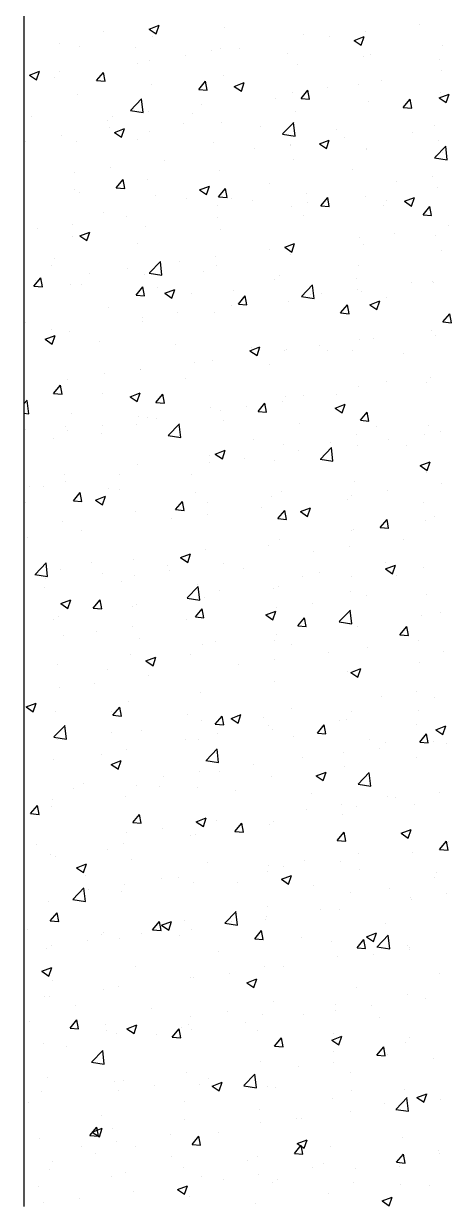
# Model space of a CAD drawing. Header units: millimetres. Extents: x 331487 to 517269, y 198509 to 399936.
# Drawn here: x 447634 to 447934, y 322329 to 323158 of the extents above; entities that cross this region are included whole.
import ezdxf

# ---------------------------------------------------------------- set-up
doc = ezdxf.new("R2010")
doc.units = ezdxf.units.MM
doc.header["$MEASUREMENT"] = 0
doc.layers.add('9th_Column', color=2, linetype='Continuous', lineweight=25)
doc.layers.add('COLUMN', color=6, linetype='Continuous')

msp = doc.modelspace()

# ---------------------------------------------------------------- linework, layer by layer
at = {"layer": '9th_Column'}
msp.add_line((447634.35, 324848.51), (447634.45, 322328.51), dxfattribs=at)
at = {"layer": 'COLUMN', "color": 2, "linetype": 'Continuous'}
for p, q in [((447722.41, 323153.99), (447729.41, 323156.68)), ((447727.38, 323150.63), (447729.41, 323156.68)), ((447911.83, 323157.12), (447911.83, 323157.12)), ((447690.43, 323152), (447690.43, 323152)), ((447722.41, 323153.99), (447727.39, 323150.63)), ((447724.99, 323148.49), (447724.99, 323148.49)), ((447775.5, 323154.9), (447775.5, 323154.9)), ((447831.02, 323150.06), (447831.02, 323150.06)), ((447848.92, 323148.84), (447848.92, 323148.84)), ((447866.12, 323145.98), (447873.13, 323148.67)), ((447871.09, 323142.62), (447873.12, 323148.67)), ((447873.95, 323152.14), (447873.95, 323152.14)), ((447659.49, 323143.55), (447659.49, 323143.55)), ((447673.64, 323141.45), (447673.64, 323141.45)), ((447712.87, 323141.3), (447712.87, 323141.3)), ((447772.71, 323140.05), (447772.71, 323140.05)), ((447785.77, 323140.53), (447785.77, 323140.53)), ((447866.12, 323145.98), (447871.1, 323142.63)), ((447928.07, 323142.55), (447928.07, 323142.55)), ((447722.86, 323132.24), (447722.86, 323132.24)), ((447747.89, 323135.54), (447747.89, 323135.54)), ((447766.26, 323139.04), (447766.26, 323139.04)), ((447819.64, 323136.79), (447819.64, 323136.79)), ((447873.02, 323134.53), (447873.02, 323134.53)), ((447877.56, 323136.15), (447877.56, 323136.15)), ((447926.4, 323132.28), (447926.4, 323132.28)), ((447638.39, 323121.74), (447645.39, 323124.42)), ((447643.36, 323118.38), (447645.39, 323124.42)), ((447659.7, 323123.93), (447659.7, 323123.93)), ((447685.49, 323117.86), (447690.31, 323123.61)), ((447691.46, 323117.33), (447690.3, 323123.6)), ((447714.39, 323130.04), (447714.39, 323130.04)), ((447826.22, 323129.1), (447826.22, 323129.1)), ((447927.53, 323125.08), (447927.53, 323125.08)), ((447638.39, 323121.74), (447643.36, 323118.38)), ((447656.07, 323120.03), (447656.07, 323120.03)), ((447685.49, 323117.86), (447691.46, 323117.34)), ((447723.77, 323115.21), (447723.77, 323115.21)), ((447757.21, 323111.59), (447762.03, 323117.33)), ((447763.19, 323111.06), (447762.03, 323117.33)), ((447774.28, 323121.61), (447774.28, 323121.61)), ((447782.1, 323113.73), (447789.1, 323116.42)), ((447787.07, 323110.37), (447789.1, 323116.41)), ((447869.22, 323115.07), (447869.22, 323115.07)), ((447885.52, 323117.68), (447885.52, 323117.68)), ((447672.43, 323108.16), (447672.43, 323108.16)), ((447757.21, 323111.59), (447763.19, 323111.07)), ((447782.1, 323113.73), (447787.08, 323110.37)), ((447822.61, 323109.4), (447822.61, 323109.4)), ((447828.94, 323105.31), (447833.76, 323111.06)), ((447834.91, 323104.78), (447833.76, 323111.05)), ((447847.65, 323112.7), (447847.65, 323112.7)), ((447925.81, 323105.72), (447932.82, 323108.41)), ((447926.86, 323109.26), (447926.86, 323109.26)), ((447930.78, 323102.36), (447932.81, 323108.41)), ((447709.3, 323096.95), (447717.09, 323105.07)), ((447718.1, 323095.47), (447717, 323104.97)), ((447759.46, 323101.09), (447759.46, 323101.09)), ((447810.9, 323105.06), (447810.9, 323105.06)), ((447828.94, 323105.31), (447834.92, 323104.79)), ((447876.35, 323102.86), (447876.35, 323102.86)), ((447900.66, 323099.04), (447905.49, 323104.78)), ((447900.67, 323099.04), (447906.64, 323098.52)), ((447906.64, 323098.51), (447905.48, 323104.78)), ((447925.81, 323105.72), (447930.79, 323102.36)), ((447640.02, 323092.45), (447640.02, 323092.45)), ((447693.4, 323090.2), (447693.4, 323090.2)), ((447696.55, 323092.8), (447696.55, 323092.8)), ((447709.21, 323096.85), (447718.11, 323095.47)), ((447721.59, 323096.1), (447721.59, 323096.1)), ((447752.58, 323095.04), (447752.58, 323095.04)), ((447825, 323095.82), (447825, 323095.82)), ((447694.26, 323085.03), (447694.26, 323085.03)), ((447698.08, 323081.47), (447705.08, 323084.16)), ((447703.05, 323078.12), (447705.08, 323084.16)), ((447722.56, 323081.92), (447722.56, 323081.92)), ((447746.78, 323087.94), (447746.78, 323087.94)), ((447773.07, 323088.32), (447773.07, 323088.32)), ((447800.16, 323085.69), (447800.16, 323085.69)), ((447816.03, 323080.4), (447823.82, 323088.51)), ((447824.83, 323078.92), (447823.72, 323088.42)), ((447853.55, 323083.43), (447853.55, 323083.43)), ((447922.37, 323086.56), (447922.37, 323086.56)), ((447635.94, 323075.02), (447635.94, 323075.02)), ((447661.1, 323079.02), (447661.1, 323079.02)), ((447671.21, 323074.87), (447671.21, 323074.87)), ((447698.08, 323081.47), (447703.05, 323078.12)), ((447714.49, 323076.77), (447714.49, 323076.77)), ((447767.87, 323074.51), (447767.87, 323074.51)), ((447815.94, 323080.3), (447824.83, 323078.92)), ((447821.34, 323073.25), (447821.34, 323073.25)), ((447841.79, 323073.47), (447848.79, 323076.15)), ((447841.79, 323073.47), (447846.77, 323070.11)), ((447846.76, 323070.11), (447848.79, 323076.15)), ((447859.21, 323078.24), (447859.21, 323078.24)), ((447906.93, 323081.18), (447906.93, 323081.18)), ((447925.64, 323075.97), (447925.64, 323075.97)), ((447796.31, 323069.96), (447796.31, 323069.96)), ((447821.25, 323072.25), (447821.25, 323072.25)), ((447874.63, 323070), (447874.63, 323070)), ((447875.13, 323069.57), (447875.13, 323069.57)), ((447922.75, 323063.84), (447930.54, 323071.96)), ((447923.41, 323065.41), (447923.41, 323065.41)), ((447928.01, 323067.74), (447928.01, 323067.74)), ((447931.55, 323062.37), (447930.45, 323071.87)), ((447695.28, 323056.66), (447695.28, 323056.66)), ((447733.15, 323061.64), (447733.15, 323061.64)), ((447823.79, 323062.53), (447823.79, 323062.53)), ((447922.66, 323063.75), (447931.55, 323062.37)), ((447670.24, 323053.36), (447670.24, 323053.36)), ((447699.36, 323042.65), (447704.18, 323048.39)), ((447705.34, 323042.12), (447704.18, 323048.38)), ((447721.34, 323048.63), (447721.34, 323048.63)), ((447771.85, 323055.03), (447771.85, 323055.03)), ((447865.09, 323055.4), (447865.09, 323055.4)), ((447921.1, 323050.41), (447921.1, 323050.41)), ((447670, 323041.59), (447670, 323041.59)), ((447699.36, 323042.65), (447705.34, 323042.12)), ((447757.77, 323041.21), (447764.77, 323043.9)), ((447757.77, 323041.21), (447762.74, 323037.86)), ((447762.74, 323037.86), (447764.77, 323043.9)), ((447771.09, 323036.37), (447775.91, 323042.12)), ((447777.06, 323035.84), (447775.91, 323042.11)), ((447806.77, 323045.39), (447806.77, 323045.39)), ((447896.06, 323047.11), (447896.06, 323047.11)), ((447924.43, 323042.68), (447924.43, 323042.68)), ((447673.51, 323039.37), (447673.51, 323039.37)), ((447726.89, 323037.11), (447726.89, 323037.11)), ((447748.45, 323035.38), (447748.45, 323035.38)), ((447771.09, 323036.37), (447777.07, 323035.85)), ((447780.27, 323034.86), (447780.27, 323034.86)), ((447795.03, 323033.81), (447795.03, 323033.81)), ((447832.91, 323038.8), (447832.91, 323038.8)), ((447833.65, 323032.6), (447833.65, 323032.6)), ((447842.81, 323030.1), (447847.64, 323035.84)), ((447848.79, 323029.56), (447847.63, 323035.83)), ((447873.92, 323036.28), (447873.92, 323036.28)), ((447889.05, 323033.44), (447889.05, 323033.44)), ((447901.48, 323033.2), (447908.48, 323035.89)), ((447901.48, 323033.2), (447906.46, 323029.85)), ((447906.45, 323029.85), (447908.48, 323035.89)), ((447690.13, 323025.37), (447690.13, 323025.37)), ((447770, 323030.52), (447770, 323030.52)), ((447822.57, 323029.24), (447822.57, 323029.24)), ((447842.81, 323030.1), (447848.79, 323029.57)), ((447887.03, 323030.35), (447887.03, 323030.35)), ((447914.54, 323023.82), (447919.36, 323029.57)), ((447914.54, 323023.82), (447920.52, 323023.3)), ((447920.51, 323023.29), (447919.36, 323029.56)), ((447668.97, 323017.22), (447668.97, 323017.22)), ((447706.84, 323022.2), (447706.84, 323022.2)), ((447720.12, 323015.34), (447720.12, 323015.34)), ((447770.63, 323021.74), (447770.63, 323021.74)), ((447830.73, 323023.43), (447830.73, 323023.43)), ((447932.66, 323015.95), (447932.66, 323015.95)), ((447643.94, 323013.92), (447643.94, 323013.92)), ((447668.78, 323008.3), (447668.78, 323008.3)), ((447673.75, 323008.96), (447680.75, 323011.65)), ((447673.75, 323008.96), (447678.72, 323005.6)), ((447678.72, 323005.6), (447680.74, 323011.65)), ((447772.41, 323013.42), (447772.41, 323013.42)), ((447869.76, 323007.67), (447869.76, 323007.67)), ((447894.79, 323010.97), (447894.79, 323010.97)), ((447923.21, 323009.39), (447923.21, 323009.39)), ((447714.09, 323003.41), (447714.09, 323003.41)), ((447806.6, 322999.36), (447806.6, 322999.36)), ((447817.46, 323000.95), (447824.46, 323003.64)), ((447817.46, 323000.95), (447822.44, 322997.6)), ((447822.43, 322997.59), (447824.46, 323003.64)), ((447872.7, 323002.99), (447872.7, 323002.99)), ((447655.77, 322993.4), (447655.77, 322993.4)), ((447722.56, 322982.98), (447730.35, 322991.1)), ((447731.36, 322981.51), (447730.26, 322991.01)), ((447743.69, 322991.08), (447743.69, 322991.08)), ((447768.73, 322994.37), (447768.73, 322994.37)), ((447821.36, 322995.95), (447821.36, 322995.95)), ((447927.24, 322998.45), (447927.24, 322998.45)), ((447654.03, 322988.27), (447654.03, 322988.27)), ((447680.54, 322982.76), (447680.54, 322982.76)), ((447707.41, 322986.01), (447707.41, 322986.01)), ((447718.91, 322982.05), (447718.91, 322982.05)), ((447722.47, 322982.89), (447731.36, 322981.51)), ((447760.8, 322983.76), (447760.8, 322983.76)), ((447769.42, 322988.45), (447769.42, 322988.45)), ((447868.92, 322988.44), (447868.92, 322988.44)), ((447641.51, 322973.7), (447646.33, 322979.45)), ((447642.66, 322977.78), (447642.66, 322977.78)), ((447647.48, 322973.17), (447646.33, 322979.44)), ((447667.56, 322975.01), (447667.56, 322975.01)), ((447675.12, 322974.84), (447675.12, 322974.84)), ((447810.6, 322978.43), (447810.6, 322978.43)), ((447814.18, 322981.5), (447814.18, 322981.5)), ((447829.29, 322966.43), (447837.07, 322974.55)), ((447838.09, 322964.96), (447836.98, 322974.46)), ((447867.56, 322979.25), (447867.56, 322979.25)), ((447906.36, 322976.51), (447906.36, 322976.51)), ((447920.94, 322976.99), (447920.94, 322976.99)), ((447921.99, 322976.1), (447921.99, 322976.1)), ((447641.51, 322973.7), (447647.49, 322973.18)), ((447713.24, 322967.43), (447718.06, 322973.17)), ((447713.24, 322967.43), (447719.21, 322966.9)), ((447719.21, 322966.9), (447718.05, 322973.16)), ((447728.5, 322972.58), (447728.5, 322972.58)), ((447733.44, 322968.7), (447740.44, 322971.39)), ((447733.44, 322968.7), (447738.41, 322965.34)), ((447738.41, 322965.34), (447740.44, 322971.38)), ((447752.28, 322968.42), (447752.28, 322968.42)), ((447781.88, 322970.32), (447781.88, 322970.32)), ((447784.96, 322961.15), (447789.78, 322966.9)), ((447790.94, 322960.62), (447789.78, 322966.89)), ((447829.19, 322966.34), (447838.09, 322964.96)), ((447835.26, 322968.07), (447835.26, 322968.07)), ((447843.45, 322968.23), (447843.45, 322968.23)), ((447868.48, 322971.53), (447868.48, 322971.53)), ((447871.48, 322969.7), (447871.48, 322969.7)), ((447888.65, 322965.81), (447888.65, 322965.81)), ((447693.96, 322958.41), (447693.96, 322958.41)), ((447780.29, 322959.92), (447780.29, 322959.92)), ((447784.96, 322961.15), (447790.94, 322960.63)), ((447820.14, 322962.66), (447820.14, 322962.66)), ((447856.69, 322954.88), (447861.51, 322960.62)), ((447862.66, 322954.35), (447861.51, 322960.61)), ((447877.15, 322960.69), (447884.15, 322963.38)), ((447877.15, 322960.69), (447882.13, 322957.33)), ((447882.12, 322957.33), (447884.15, 322963.38)), ((447717.39, 322951.64), (447717.39, 322951.64)), ((447742.42, 322954.93), (447742.42, 322954.93)), ((447768.2, 322955.16), (447768.2, 322955.16)), ((447856.69, 322954.88), (447862.67, 322954.35)), ((447928.42, 322948.6), (447933.24, 322954.35)), ((447934.39, 322948.07), (447933.23, 322954.34)), ((447635.65, 322948.39), (447635.65, 322948.39)), ((447654.23, 322943.32), (447654.23, 322943.32)), ((447666.35, 322941.72), (447666.35, 322941.72)), ((447717.69, 322948.76), (447717.69, 322948.76)), ((447920.78, 322942.81), (447920.78, 322942.81)), ((447928.42, 322948.6), (447934.39, 322948.08)), ((447649.42, 322936.44), (447656.42, 322939.13)), ((447649.42, 322936.44), (447654.39, 322933.09)), ((447654.39, 322933.09), (447656.41, 322939.13)), ((447687.52, 322935.18), (447687.52, 322935.18)), ((447740.9, 322932.93), (447740.9, 322932.93)), ((447870.27, 322936.41), (447870.27, 322936.41)), ((447880.05, 322937.07), (447880.05, 322937.07)), ((447923.11, 322938.78), (447923.11, 322938.78)), ((447793.13, 322928.44), (447800.13, 322931.12)), ((447793.13, 322928.44), (447798.1, 322925.08)), ((447794.28, 322930.67), (447794.28, 322930.67)), ((447798.1, 322925.08), (447800.13, 322931.12)), ((447817.14, 322928.79), (447817.14, 322928.79)), ((447818.92, 322929.37), (447818.92, 322929.37)), ((447842.18, 322932.09), (447842.18, 322932.09)), ((447847.67, 322928.42), (447847.67, 322928.42)), ((447864.79, 322928.77), (447864.79, 322928.77)), ((447901.05, 322926.16), (447901.05, 322926.16)), ((447753.99, 322920.48), (447753.99, 322920.48)), ((447766.99, 322921.87), (447766.99, 322921.87)), ((447806.47, 322918.76), (447806.47, 322918.76)), ((447665.13, 322908.43), (447665.13, 322908.43)), ((447691.08, 322912.19), (447691.08, 322912.19)), ((447716.11, 322915.49), (447716.11, 322915.49)), ((447716.48, 322915.47), (447716.48, 322915.47)), ((447748.15, 322908.75), (447748.15, 322908.75)), ((447919.56, 322909.52), (447919.56, 322909.52)), ((447655.39, 322898.48), (447660.21, 322904.23)), ((447661.36, 322897.95), (447660.2, 322904.22)), ((447869.05, 322903.12), (447869.05, 322903.12)), ((447888.75, 322906.81), (447888.75, 322906.81)), ((447916.9, 322905.95), (447916.9, 322905.95)), ((447634.43, 322891.13), (447636.88, 322893.69)), ((447637.9, 322884.1), (447636.79, 322893.6)), ((447655.39, 322898.48), (447661.36, 322897.96)), ((447689.84, 322898.74), (447689.84, 322898.74)), ((447709.11, 322896.18), (447716.11, 322898.87)), ((447709.11, 322896.18), (447714.08, 322892.83)), ((447714.08, 322892.83), (447716.1, 322898.87)), ((447727.11, 322892.21), (447731.93, 322897.95)), ((447727.11, 322892.21), (447733.09, 322891.68)), ((447733.09, 322891.68), (447731.93, 322897.94)), ((447798.84, 322885.93), (447803.66, 322891.68)), ((447804.81, 322885.4), (447803.66, 322891.67)), ((447815.87, 322892.65), (447815.87, 322892.65)), ((447817.71, 322896.08), (447817.71, 322896.08)), ((447830.43, 322896.8), (447830.43, 322896.8)), ((447852.82, 322888.17), (447859.82, 322890.86)), ((447853.74, 322897.63), (447853.74, 322897.63)), ((447857.79, 322884.82), (447859.82, 322890.86)), ((447634.43, 322884.64), (447637.9, 322884.1)), ((447668.05, 322884.08), (447668.05, 322884.08)), ((447765.77, 322888.58), (447765.77, 322888.58)), ((447772.12, 322886.79), (447772.12, 322886.79)), ((447790.83, 322889.35), (447790.83, 322889.35)), ((447798.84, 322885.93), (447804.82, 322885.41)), ((447852.82, 322888.17), (447857.79, 322884.82)), ((447870.56, 322879.66), (447875.39, 322885.4)), ((447876.54, 322879.13), (447875.38, 322885.39)), ((447663.92, 322875.14), (447663.92, 322875.14)), ((447689.81, 322876.05), (447689.81, 322876.05)), ((447713.8, 322876.78), (447713.8, 322876.78)), ((447715.26, 322882.18), (447715.26, 322882.18)), ((447721.43, 322881.83), (447721.43, 322881.83)), ((447727.68, 322881.03), (447727.68, 322881.03)), ((447735.82, 322869.02), (447743.61, 322877.14)), ((447744.62, 322867.55), (447743.52, 322877.04)), ((447774.81, 322879.57), (447774.81, 322879.57)), ((447828.19, 322877.32), (447828.19, 322877.32)), ((447870.56, 322879.66), (447876.54, 322879.13)), ((447881.57, 322875.06), (447881.57, 322875.06)), ((447918.35, 322876.23), (447918.35, 322876.23)), ((447635.75, 322872.91), (447635.75, 322872.91)), ((447655.48, 322866.77), (447655.48, 322866.77)), ((447664.77, 322872.75), (447664.77, 322872.75)), ((447689.13, 322870.65), (447689.13, 322870.65)), ((447735.73, 322868.92), (447744.62, 322867.54)), ((447742.51, 322868.39), (447742.51, 322868.39)), ((447795.89, 322866.14), (447795.89, 322866.14)), ((447867.84, 322869.83), (447867.84, 322869.83)), ((447890.59, 322866.5), (447890.59, 322866.5)), ((447915.62, 322869.8), (447915.62, 322869.8)), ((447926.94, 322871.82), (447926.94, 322871.82)), ((447768.8, 322855.92), (447775.8, 322858.61)), ((447773.77, 322852.56), (447775.79, 322858.61)), ((447816.49, 322862.79), (447816.49, 322862.79)), ((447827.43, 322858.19), (447827.43, 322858.19)), ((447842.54, 322852.47), (447850.33, 322860.59)), ((447849.28, 322863.88), (447849.28, 322863.88)), ((447851.34, 322850.99), (447850.24, 322860.49)), ((447868.63, 322861.81), (447868.63, 322861.81)), ((447902.66, 322861.63), (447902.66, 322861.63)), ((447764.53, 322849.91), (447764.53, 322849.91)), ((447764.55, 322855.29), (447764.55, 322855.29)), ((447768.8, 322855.92), (447773.77, 322852.57)), ((447789.56, 322853.2), (447789.56, 322853.2)), ((447810.31, 322851.8), (447810.31, 322851.8)), ((447842.45, 322852.37), (447851.35, 322850.99)), ((447912.51, 322847.91), (447919.51, 322850.6)), ((447917.48, 322844.56), (447919.51, 322850.6)), ((447662.7, 322841.85), (447662.7, 322841.85)), ((447701.37, 322841.59), (447701.37, 322841.59)), ((447714.04, 322848.89), (447714.04, 322848.89)), ((447751.99, 322841.79), (447751.99, 322841.79)), ((447912.51, 322847.91), (447917.48, 322844.56)), ((447917.13, 322842.94), (447917.13, 322842.94)), ((447638.47, 322833.31), (447638.47, 322833.31)), ((447648.15, 322833.25), (447648.15, 322833.25)), ((447663.5, 322836.61), (447663.5, 322836.61)), ((447866.62, 322836.54), (447866.62, 322836.54)), ((447927.19, 322835.35), (447927.19, 322835.35)), ((447669.26, 322823.26), (447674.08, 322829.01)), ((447675.24, 322822.73), (447674.08, 322829)), ((447684.78, 322823.67), (447691.78, 322826.36)), ((447689.74, 322820.31), (447691.77, 322826.35)), ((447693.67, 322831.78), (447693.67, 322831.78)), ((447701.53, 322831), (447701.53, 322831)), ((447754.91, 322828.74), (447754.91, 322828.74)), ((447808.3, 322826.48), (447808.3, 322826.48)), ((447815.28, 322829.5), (447815.28, 322829.5)), ((447864.28, 322827.06), (447864.28, 322827.06)), ((447889.32, 322830.36), (447889.32, 322830.36)), ((447635.35, 322821.77), (447635.35, 322821.77)), ((447669.26, 322823.26), (447675.24, 322822.74)), ((447684.78, 322823.67), (447689.75, 322820.31)), ((447740.99, 322816.99), (447745.81, 322822.73)), ((447740.99, 322816.99), (447746.96, 322816.47)), ((447746.96, 322816.46), (447745.8, 322822.73)), ((447763.34, 322822), (447763.34, 322822)), ((447801.13, 322818.75), (447801.13, 322818.75)), ((447812.71, 322810.71), (447817.53, 322816.46)), ((447818.69, 322810.18), (447817.53, 322816.45)), ((447828.49, 322815.66), (447835.49, 322818.35)), ((447833.46, 322812.3), (447835.49, 322818.35)), ((447861.68, 322824.23), (447861.68, 322824.23)), ((447915.06, 322821.97), (447915.06, 322821.97)), ((447661.48, 322808.56), (447661.48, 322808.56)), ((447712.83, 322815.6), (447712.83, 322815.6)), ((447738.22, 322810.47), (447738.22, 322810.47)), ((447763.25, 322813.76), (447763.25, 322813.76)), ((447812.71, 322810.71), (447818.69, 322810.19)), ((447828.49, 322815.66), (447833.46, 322812.3)), ((447884.44, 322804.44), (447889.26, 322810.18)), ((447890.41, 322803.91), (447889.26, 322810.18)), ((447915.91, 322809.65), (447915.91, 322809.65)), ((447922.82, 322812.15), (447922.82, 322812.15)), ((447675.07, 322802.15), (447675.07, 322802.15)), ((447864.5, 322802.14), (447864.5, 322802.14)), ((447865.4, 322803.25), (447865.4, 322803.25)), ((447884.44, 322804.44), (447890.42, 322803.91)), ((447637.19, 322797.17), (447637.19, 322797.17)), ((447806.18, 322792.13), (447806.18, 322792.13)), ((447814.06, 322796.21), (447814.06, 322796.21)), ((447900.88, 322795.9), (447900.88, 322795.9)), ((447744.47, 322783.41), (447751.47, 322786.09)), ((447744.47, 322783.41), (447749.44, 322780.05)), ((447749.44, 322780.05), (447751.46, 322786.09)), ((447762.12, 322788.71), (447762.12, 322788.71)), ((447837.98, 322787.62), (447837.98, 322787.62)), ((447863.01, 322790.92), (447863.01, 322790.92)), ((447642.35, 322771.61), (447650.14, 322779.73)), ((447651.15, 322770.14), (447650.05, 322779.63)), ((447660.27, 322775.27), (447660.27, 322775.27)), ((447682.06, 322779.9), (447682.06, 322779.9)), ((447711.61, 322782.31), (447711.61, 322782.31)), ((447735.44, 322777.64), (447735.44, 322777.64)), ((447747.86, 322782.12), (447747.86, 322782.12)), ((447774.82, 322779.31), (447774.82, 322779.31)), ((447788.82, 322775.39), (447788.82, 322775.39)), ((447888.18, 322775.4), (447895.18, 322778.08)), ((447888.18, 322775.4), (447893.15, 322772.04)), ((447888.46, 322780.18), (447888.46, 322780.18)), ((447893.15, 322772.04), (447895.18, 322778.08)), ((447914.7, 322776.36), (447914.7, 322776.36)), ((447642.26, 322771.51), (447651.16, 322770.13)), ((447649.76, 322768.72), (447649.76, 322768.72)), ((447689.54, 322772.11), (447689.54, 322772.11)), ((447703.14, 322766.46), (447703.14, 322766.46)), ((447711.91, 322771.03), (447711.91, 322771.03)), ((447736.95, 322774.32), (447736.95, 322774.32)), ((447830.14, 322770.17), (447830.14, 322770.17)), ((447842.21, 322773.13), (447842.21, 322773.13)), ((447864.19, 322769.96), (447864.19, 322769.96)), ((447895.59, 322770.87), (447895.59, 322770.87)), ((447648.76, 322762.71), (447648.76, 322762.71)), ((447749.08, 322755.06), (447756.87, 322763.17)), ((447756.53, 322764.21), (447756.53, 322764.21)), ((447757.88, 322753.58), (447756.77, 322763.08)), ((447771.82, 322760.16), (447771.82, 322760.16)), ((447809.91, 322761.95), (447809.91, 322761.95)), ((447812.84, 322762.92), (447812.84, 322762.92)), ((447863.29, 322759.7), (447863.29, 322759.7)), ((447660.44, 322751.15), (447667.45, 322753.84)), ((447660.44, 322751.15), (447665.42, 322747.8)), ((447665.41, 322747.8), (447667.44, 322753.84)), ((447683.14, 322748.04), (447687.96, 322753.79)), ((447689.11, 322747.51), (447687.95, 322753.78)), ((447713.5, 322750.15), (447713.5, 322750.15)), ((447748.99, 322754.96), (447757.88, 322753.58)), ((447760.91, 322755.42), (447760.91, 322755.42)), ((447836.7, 322751.48), (447836.7, 322751.48)), ((447874.58, 322756.46), (447874.58, 322756.46)), ((447916.67, 322757.44), (447916.67, 322757.44)), ((447659.05, 322741.98), (447659.05, 322741.98)), ((447683.14, 322748.04), (447689.11, 322747.52)), ((447710.4, 322749.02), (447710.4, 322749.02)), ((447754.86, 322741.77), (447759.68, 322747.51)), ((447754.86, 322741.77), (447760.84, 322741.25)), ((447760.84, 322741.24), (447759.68, 322747.51)), ((447804.16, 322743.14), (447811.16, 322745.83)), ((447804.16, 322743.14), (447809.13, 322739.79)), ((447809.13, 322739.79), (447811.15, 322745.83)), ((447811.67, 322748.18), (447811.67, 322748.18)), ((447855.8, 322738.5), (447863.59, 322746.62)), ((447864.6, 322737.03), (447863.5, 322746.53)), ((447913.48, 322743.08), (447913.48, 322743.08)), ((447926.65, 322745.19), (447926.65, 322745.19)), ((447655.18, 322740.14), (447655.18, 322740.14)), ((447710.64, 322734.88), (447710.64, 322734.88)), ((447748.51, 322739.87), (447748.51, 322739.87)), ((447826.59, 322735.49), (447831.41, 322741.24)), ((447826.59, 322735.49), (447832.57, 322734.97)), ((447832.56, 322734.96), (447831.41, 322741.23)), ((447855.71, 322738.41), (447864.6, 322737.03)), ((447862.97, 322736.67), (447862.97, 322736.67)), ((447868.33, 322735.18), (447868.33, 322735.18)), ((447898.31, 322729.22), (447903.14, 322734.96)), ((447904.29, 322728.69), (447903.13, 322734.96)), ((447662.16, 322729.07), (447662.16, 322729.07)), ((447685.61, 322731.58), (447685.61, 322731.58)), ((447715.55, 322726.81), (447715.55, 322726.81)), ((447810.01, 322725.17), (447810.01, 322725.17)), ((447811.63, 322729.63), (447811.63, 322729.63)), ((447898.31, 322729.22), (447904.29, 322728.7)), ((447911.42, 322725.34), (447911.42, 322725.34)), ((447759.69, 322722.13), (447759.69, 322722.13)), ((447768.93, 322724.55), (447768.93, 322724.55)), ((447822.31, 322722.3), (447822.31, 322722.3)), ((447848.27, 322717.02), (447848.27, 322717.02)), ((447875.69, 322720.04), (447875.69, 322720.04)), ((447929.07, 322717.79), (447929.07, 322717.79)), ((447657.84, 322708.69), (447657.84, 322708.69)), ((447709.18, 322715.73), (447709.18, 322715.73)), ((447720.13, 322710.89), (447727.14, 322713.58)), ((447720.13, 322710.89), (447725.11, 322707.54)), ((447725.1, 322707.53), (447727.13, 322713.58)), ((447751.69, 322715.16), (447751.69, 322715.16)), ((447785.36, 322708.74), (447785.36, 322708.74)), ((447810.4, 322712.04), (447810.4, 322712.04)), ((447912.27, 322709.79), (447912.27, 322709.79)), ((447693.37, 322705.15), (447693.37, 322705.15)), ((447722.21, 322700.43), (447722.21, 322700.43)), ((447861.76, 322703.38), (447861.76, 322703.38)), ((447863.85, 322702.88), (447870.85, 322705.57)), ((447863.85, 322702.88), (447868.82, 322699.53)), ((447868.82, 322699.53), (447870.84, 322705.57)), ((447635.06, 322695.14), (447635.06, 322695.14)), ((447659.3, 322692.14), (447659.3, 322692.14)), ((447684.33, 322695.44), (447684.33, 322695.44)), ((447810.41, 322696.34), (447810.41, 322696.34)), ((447758.47, 322688.85), (447758.47, 322688.85)), ((447885.12, 322685.9), (447885.12, 322685.9)), ((447910.15, 322689.19), (447910.15, 322689.19)), ((447922.52, 322685.52), (447922.52, 322685.52)), ((447636.11, 322678.64), (447643.11, 322681.33)), ((447636.11, 322678.64), (447641.09, 322675.28)), ((447641.08, 322675.28), (447643.11, 322681.32)), ((447642.69, 322677.97), (447642.69, 322677.97)), ((447656.62, 322675.4), (447656.62, 322675.4)), ((447696.07, 322675.71), (447696.07, 322675.71)), ((447697.01, 322672.82), (447701.83, 322678.57)), ((447702.99, 322672.29), (447701.83, 322678.56)), ((447707.96, 322682.44), (447707.96, 322682.44)), ((447821.96, 322677.58), (447821.96, 322677.58)), ((447864.2, 322675.51), (447864.2, 322675.51)), ((447911.05, 322676.5), (447911.05, 322676.5)), ((447697.01, 322672.82), (447702.99, 322672.3)), ((447749.45, 322673.45), (447749.45, 322673.45)), ((447759.05, 322669.3), (447759.05, 322669.3)), ((447768.74, 322666.55), (447773.56, 322672.29)), ((447774.71, 322666.02), (447773.56, 322672.29)), ((447779.83, 322670.63), (447786.83, 322673.32)), ((447779.83, 322670.63), (447784.8, 322667.27)), ((447784.09, 322672.59), (447784.09, 322672.59)), ((447784.79, 322667.27), (447786.82, 322673.32)), ((447802.84, 322671.2), (447802.84, 322671.2)), ((447856.22, 322668.94), (447856.22, 322668.94)), ((447860.54, 322670.09), (447860.54, 322670.09)), ((447655.61, 322657.64), (447663.4, 322665.76)), ((447664.41, 322656.17), (447663.31, 322665.67)), ((447663.78, 322664.53), (447663.78, 322664.53)), ((447695.9, 322660.98), (447695.9, 322660.98)), ((447717.16, 322662.28), (447717.16, 322662.28)), ((447768.74, 322666.55), (447774.72, 322666.03)), ((447770.54, 322660.02), (447770.54, 322660.02)), ((447805.88, 322665.5), (447805.88, 322665.5)), ((447809.2, 322663.05), (447809.2, 322663.05)), ((447840.46, 322660.27), (447845.28, 322666.02)), ((447840.46, 322660.27), (447846.44, 322659.75)), ((447846.44, 322659.74), (447845.28, 322666.01)), ((447909.6, 322666.69), (447909.6, 322666.69)), ((447912.19, 322654), (447917.01, 322659.74)), ((447918.16, 322653.47), (447917.01, 322659.74)), ((447923.54, 322662.62), (447930.54, 322665.31)), ((447923.54, 322662.62), (447928.51, 322659.26)), ((447928.51, 322659.26), (447930.54, 322665.31)), ((447655.52, 322657.55), (447664.41, 322656.17)), ((447658.03, 322656), (447658.03, 322656)), ((447747.56, 322655.49), (447747.56, 322655.49)), ((447757.26, 322655.56), (447757.26, 322655.56)), ((447823.92, 322657.77), (447823.92, 322657.77)), ((447877.3, 322655.51), (447877.3, 322655.51)), ((447888.16, 322653.56), (447888.16, 322653.56)), ((447912.19, 322654), (447918.17, 322653.48)), ((447921.72, 322654.74), (447921.72, 322654.74)), ((447930.69, 322653.26), (447930.69, 322653.26)), ((447655.4, 322642.11), (447655.4, 322642.11)), ((447689.25, 322645.48), (447689.25, 322645.48)), ((447706.75, 322649.15), (447706.75, 322649.15)), ((447762.33, 322641.09), (447770.12, 322649.21)), ((447771.14, 322639.62), (447770.03, 322649.12)), ((447829.84, 322643.54), (447829.84, 322643.54)), ((447858.81, 322646.45), (447858.81, 322646.45)), ((447883.84, 322649.75), (447883.84, 322649.75)), ((447909.84, 322643.21), (447909.84, 322643.21)), ((447695.8, 322638.38), (447702.8, 322641.06)), ((447695.8, 322638.38), (447700.78, 322635.02)), ((447700.77, 322635.02), (447702.8, 322641.06)), ((447762.24, 322641), (447771.14, 322639.62)), ((447795.66, 322638.14), (447795.66, 322638.14)), ((447859.32, 322636.81), (447859.32, 322636.81)), ((447732.75, 322629.86), (447732.75, 322629.86)), ((447757.78, 322633.15), (447757.78, 322633.15)), ((447771.53, 322633.53), (447771.53, 322633.53)), ((447807.98, 322629.76), (447807.98, 322629.76)), ((447839.52, 322630.37), (447846.52, 322633.05)), ((447839.52, 322630.37), (447844.49, 322627.01)), ((447844.49, 322627.01), (447846.51, 322633.05)), ((447869.06, 322624.54), (447876.85, 322632.66)), ((447877.86, 322623.07), (447876.76, 322632.56)), ((447669.59, 322621.54), (447669.59, 322621.54)), ((447676.18, 322624.88), (447676.18, 322624.88)), ((447713.21, 322623.52), (447713.21, 322623.52)), ((447729.56, 322622.62), (447729.56, 322622.62)), ((447756.04, 322622.27), (447756.04, 322622.27)), ((447782.94, 322620.37), (447782.94, 322620.37)), ((447836.32, 322618.11), (447836.32, 322618.11)), ((447868.97, 322624.44), (447877.86, 322623.07)), ((447926.35, 322618.56), (447926.35, 322618.56)), ((447639.16, 322603.88), (447643.98, 322609.63)), ((447645.13, 322603.35), (447643.98, 322609.62)), ((447654.89, 322613.51), (447654.89, 322613.51)), ((447705.53, 322615.86), (447705.53, 322615.86)), ((447857.54, 322610.31), (447857.54, 322610.31)), ((447889.71, 322615.86), (447889.71, 322615.86)), ((447895.41, 322615.29), (447895.41, 322615.29)), ((447908.62, 322609.92), (447908.62, 322609.92)), ((447639.16, 322603.88), (447645.14, 322603.36)), ((447654.19, 322608.82), (447654.19, 322608.82)), ((447710.89, 322597.61), (447715.71, 322603.35)), ((447716.86, 322597.07), (447715.7, 322603.34)), ((447755.49, 322598.11), (447762.5, 322600.8)), ((447760.46, 322594.76), (447762.49, 322600.8)), ((447832.5, 322607.01), (447832.5, 322607.01)), ((447858.11, 322603.52), (447858.11, 322603.52)), ((447868.04, 322608.55), (447868.04, 322608.55)), ((447710.89, 322597.61), (447716.86, 322597.08)), ((447731.47, 322593.71), (447731.47, 322593.71)), ((447755.49, 322598.11), (447760.47, 322594.76)), ((447769.35, 322598.7), (447769.35, 322598.7)), ((447782.61, 322591.33), (447787.43, 322597.08)), ((447788.59, 322590.8), (447787.43, 322597.07)), ((447806.76, 322596.47), (447806.76, 322596.47)), ((447809.72, 322598.54), (447809.72, 322598.54)), ((447899.21, 322590.1), (447906.21, 322592.79)), ((447904.18, 322586.75), (447906.2, 322592.79)), ((447706.44, 322590.42), (447706.44, 322590.42)), ((447751.4, 322588.53), (447751.4, 322588.53)), ((447754.83, 322588.98), (447754.83, 322588.98)), ((447782.61, 322591.33), (447788.59, 322590.81)), ((447854.34, 322585.06), (447859.16, 322590.8)), ((447854.34, 322585.06), (447860.32, 322584.53)), ((447860.31, 322584.52), (447859.16, 322590.79)), ((447899.21, 322590.1), (447904.18, 322586.75)), ((447926.06, 322578.78), (447930.89, 322584.53)), ((447932.04, 322578.25), (447930.88, 322584.52)), ((447932.26, 322584.17), (447932.26, 322584.17)), ((447643.29, 322582.1), (447643.29, 322582.1)), ((447693.08, 322578.52), (447693.08, 322578.52)), ((447704.32, 322582.58), (447704.32, 322582.58)), ((447869.1, 322575.85), (447869.1, 322575.85)), ((447907.4, 322576.63), (447907.4, 322576.63)), ((447926.07, 322578.78), (447932.04, 322578.26)), ((447634.76, 322568.51), (447634.76, 322568.51)), ((447652.97, 322575.53), (447652.97, 322575.53)), ((447656.7, 322573.78), (447656.7, 322573.78)), ((447671.47, 322565.86), (447678.47, 322568.55)), ((447676.44, 322562.5), (447678.47, 322568.55)), ((447710.09, 322571.52), (447710.09, 322571.52)), ((447763.47, 322569.27), (447763.47, 322569.27)), ((447806.2, 322567.57), (447806.2, 322567.57)), ((447831.23, 322570.87), (447831.23, 322570.87)), ((447856.89, 322570.23), (447856.89, 322570.23)), ((447671.47, 322565.86), (447676.45, 322562.51)), ((447677.79, 322560.35), (447677.79, 322560.35)), ((447743.04, 322559.26), (447743.04, 322559.26)), ((447805.55, 322563.19), (447805.55, 322563.19)), ((447815.18, 322557.85), (447822.19, 322560.54)), ((447816.85, 322567.01), (447816.85, 322567.01)), ((447820.15, 322554.5), (447822.18, 322560.54)), ((447870.23, 322564.76), (447870.23, 322564.76)), ((447923.62, 322562.5), (447923.62, 322562.5)), ((447668.87, 322543.68), (447676.66, 322551.8)), ((447677.67, 322542.21), (447676.57, 322551.7)), ((447680.13, 322550.98), (447680.13, 322550.98)), ((447705.17, 322554.27), (447705.17, 322554.27)), ((447731.17, 322558.09), (447731.17, 322558.09)), ((447753.61, 322555.69), (447753.61, 322555.69)), ((447784.55, 322555.84), (447784.55, 322555.84)), ((447815.18, 322557.85), (447820.16, 322554.5)), ((447837.94, 322553.58), (447837.94, 322553.58)), ((447891.32, 322551.33), (447891.32, 322551.33)), ((447922.23, 322558.89), (447922.23, 322558.89)), ((447668.78, 322543.58), (447677.67, 322542.21)), ((447703.1, 322549.29), (447703.1, 322549.29)), ((447863.91, 322548.88), (447863.91, 322548.88)), ((447905.95, 322544.73), (447905.95, 322544.73)), ((447906.19, 322543.34), (447906.19, 322543.34)), ((447930.99, 322548.02), (447930.99, 322548.02)), ((447651.76, 322542.24), (447651.76, 322542.24)), ((447653.04, 322528.66), (447657.86, 322534.41)), ((447659.01, 322528.13), (447657.85, 322534.4)), ((447775.59, 322527.13), (447783.38, 322535.25)), ((447784.39, 322525.66), (447783.29, 322535.15)), ((447805.59, 322538.87), (447805.59, 322538.87)), ((447842.8, 322536.41), (447842.8, 322536.41)), ((447855.68, 322536.94), (447855.68, 322536.94)), ((447653.04, 322528.66), (447659.01, 322528.14)), ((447724.76, 322522.39), (447729.58, 322528.13)), ((447730.74, 322521.86), (447729.58, 322528.12)), ((447731.16, 322525.6), (447738.16, 322528.29)), ((447736.13, 322522.24), (447738.16, 322528.29)), ((447747.27, 322528.86), (447747.27, 322528.86)), ((447775.5, 322527.03), (447784.4, 322525.65)), ((447779.89, 322528.13), (447779.89, 322528.13)), ((447804.33, 322529.9), (447804.33, 322529.9)), ((447804.92, 322531.43), (447804.92, 322531.43)), ((447887.87, 322526.93), (447887.87, 322526.93)), ((447636.81, 322522.95), (447636.81, 322522.95)), ((447688.95, 322518.85), (447688.95, 322518.85)), ((447690.19, 322520.69), (447690.19, 322520.69)), ((447716.73, 322519.82), (447716.73, 322519.82)), ((447724.76, 322522.39), (447730.74, 322521.86)), ((447731.16, 322525.6), (447736.14, 322522.24)), ((447743.57, 322518.44), (447743.57, 322518.44)), ((447752.39, 322522.4), (447752.39, 322522.4)), ((447796.49, 322516.11), (447801.31, 322521.86)), ((447802.46, 322515.58), (447801.31, 322521.85)), ((447874.88, 322517.59), (447881.88, 322520.28)), ((447879.84, 322514.23), (447881.87, 322520.28)), ((447882.32, 322510.58), (447890.11, 322518.69)), ((447891.12, 322509.1), (447890.01, 322518.6)), ((447653.83, 322511.53), (447653.83, 322511.53)), ((447678.86, 322514.83), (447678.86, 322514.83)), ((447701.88, 322516), (447701.88, 322516)), ((447796.49, 322516.11), (447802.47, 322515.59)), ((447796.96, 322516.18), (447796.96, 322516.18)), ((447829.55, 322516.92), (447829.55, 322516.92)), ((447850.34, 322513.93), (447850.34, 322513.93)), ((447868.21, 322509.84), (447873.03, 322515.58)), ((447868.21, 322509.84), (447874.19, 322509.31)), ((447874.19, 322509.31), (447873.03, 322515.57)), ((447874.88, 322517.59), (447879.85, 322514.23)), ((447882.23, 322510.48), (447891.12, 322509.1)), ((447903.72, 322511.67), (447903.72, 322511.67)), ((447904.97, 322510.05), (447904.97, 322510.05)), ((447650.54, 322508.96), (447650.54, 322508.96)), ((447771.23, 322506.91), (447771.23, 322506.91)), ((447854.46, 322503.65), (447854.46, 322503.65)), ((447879.64, 322505.29), (447879.64, 322505.29)), ((447904.68, 322508.58), (447904.68, 322508.58)), ((447647.14, 322493.35), (447654.14, 322496.03)), ((447647.14, 322493.35), (447652.11, 322489.99)), ((447652.11, 322489.99), (447654.14, 322496.03)), ((447712.91, 322496.89), (447712.91, 322496.89)), ((447803.12, 322496.61), (447803.12, 322496.61)), ((447816.49, 322496.97), (447816.49, 322496.97)), ((447654.59, 322486.88), (447654.59, 322486.88)), ((447751.18, 322489.11), (447751.18, 322489.11)), ((447753.58, 322488.69), (447753.58, 322488.69)), ((447778.62, 322491.99), (447778.62, 322491.99)), ((447790.85, 322485.34), (447797.85, 322488.02)), ((447790.85, 322485.34), (447795.83, 322481.98)), ((447795.82, 322481.98), (447797.85, 322488.02)), ((447926.06, 322491.93), (447926.06, 322491.93)), ((447690.43, 322480.37), (447690.43, 322480.37)), ((447700.67, 322482.71), (447700.67, 322482.71)), ((447867.74, 322481.92), (447867.74, 322481.92)), ((447903.76, 322476.76), (447903.76, 322476.76)), ((447649.32, 322475.67), (447649.32, 322475.67)), ((447652.55, 322475.39), (447652.55, 322475.39)), ((447670.72, 322469.59), (447670.72, 322469.59)), ((447809.42, 322471.91), (447809.42, 322471.91)), ((447853.24, 322470.36), (447853.24, 322470.36)), ((447878.37, 322469.14), (447878.37, 322469.14)), ((447916.24, 322474.13), (447916.24, 322474.13)), ((447724.1, 322467.34), (447724.1, 322467.34)), ((447751.1, 322461.9), (447751.1, 322461.9)), ((447777.48, 322465.08), (447777.48, 322465.08)), ((447801.9, 322463.32), (447801.9, 322463.32)), ((447830.86, 322462.83), (447830.86, 322462.83)), ((447853.34, 322465.84), (447853.34, 322465.84)), ((447884.25, 322460.57), (447884.25, 322460.57)), ((447638.42, 322458.42), (447638.42, 322458.42)), ((447666.91, 322453.44), (447671.73, 322459.19)), ((447666.91, 322453.44), (447672.89, 322452.92)), ((447672.88, 322452.91), (447671.73, 322459.18)), ((447691.8, 322456.16), (447691.8, 322456.16)), ((447692.79, 322451.89), (447692.79, 322451.89)), ((447706.83, 322453.08), (447713.83, 322455.77)), ((447706.83, 322453.08), (447711.81, 322449.73)), ((447711.8, 322449.73), (447713.83, 322455.77)), ((447738.64, 322447.17), (447743.46, 322452.91)), ((447744.61, 322446.64), (447743.45, 322452.9)), ((447745.18, 322453.91), (447745.18, 322453.91)), ((447749.96, 322455.82), (447749.96, 322455.82)), ((447752.31, 322452.54), (447752.31, 322452.54)), ((447790.18, 322457.53), (447790.18, 322457.53)), ((447798.57, 322451.65), (447798.57, 322451.65)), ((447699.45, 322449.42), (447699.45, 322449.42)), ((447727.28, 322449.25), (447727.28, 322449.25)), ((447738.64, 322447.17), (447744.61, 322446.64)), ((447810.36, 322440.89), (447815.18, 322446.64)), ((447816.34, 322440.36), (447815.18, 322446.63)), ((447850.54, 322445.07), (447857.55, 322447.76)), ((447850.54, 322445.07), (447855.52, 322441.72)), ((447851.95, 322449.39), (447851.95, 322449.39)), ((447855.51, 322441.72), (447857.54, 322447.76)), ((447902.54, 322443.47), (447902.54, 322443.47)), ((447905.33, 322447.14), (447905.33, 322447.14)), ((447634.47, 322441.88), (447634.47, 322441.88)), ((447648.11, 322442.38), (447648.11, 322442.38)), ((447664.12, 322440.93), (447664.12, 322440.93)), ((447682.13, 322429.72), (447689.92, 322437.83)), ((447690.93, 322428.24), (447689.82, 322437.74)), ((447810.36, 322440.89), (447816.34, 322440.37)), ((447852.03, 322437.07), (447852.03, 322437.07)), ((447882.09, 322434.62), (447886.91, 322440.36)), ((447888.06, 322434.09), (447886.91, 322440.35)), ((447682.04, 322429.62), (447690.93, 322428.24)), ((447800.68, 322430.03), (447800.68, 322430.03)), ((447852.06, 322429.7), (447852.06, 322429.7)), ((447882.09, 322434.62), (447888.07, 322434.09)), ((447889.94, 322434.69), (447889.94, 322434.69)), ((447921.93, 322432.26), (447921.93, 322432.26)), ((447650.82, 322418.76), (447650.82, 322418.76)), ((447748.75, 322422.53), (447748.75, 322422.53)), ((447788.85, 322413.16), (447796.64, 322421.28)), ((447797.65, 322411.69), (447796.55, 322421.19)), ((447827.03, 322426.4), (447827.03, 322426.4)), ((447863.61, 322422.25), (447863.61, 322422.25)), ((447698.24, 322416.13), (447698.24, 322416.13)), ((447704.2, 322416.51), (447704.2, 322416.51)), ((447726, 322413.1), (447726, 322413.1)), ((447757.59, 322414.25), (447757.59, 322414.25)), ((447763.88, 322418.09), (447763.88, 322418.09)), ((447766.52, 322412.82), (447773.52, 322415.51)), ((447766.52, 322412.82), (447771.5, 322409.47)), ((447771.49, 322409.47), (447773.52, 322415.51)), ((447788.76, 322413.07), (447797.65, 322411.69)), ((447805.29, 322412.24), (447805.29, 322412.24)), ((447810.97, 322412), (447810.97, 322412)), ((447901.32, 322410.18), (447901.32, 322410.18)), ((447646.89, 322409.09), (447646.89, 322409.09)), ((447700.97, 322409.81), (447700.97, 322409.81)), ((447746.97, 322402.23), (447746.97, 322402.23)), ((447850.81, 322403.78), (447850.81, 322403.78)), ((447864.35, 322409.74), (447864.35, 322409.74)), ((447895.57, 322396.61), (447903.36, 322404.73)), ((447904.38, 322395.14), (447903.27, 322404.64)), ((447910.23, 322404.81), (447917.24, 322407.5)), ((447910.23, 322404.81), (447915.21, 322401.46)), ((447915.2, 322401.46), (447917.23, 322407.5)), ((447917.73, 322407.49), (447917.73, 322407.49)), ((447926.79, 322403.56), (447926.79, 322403.56)), ((447637.81, 322401.49), (447637.81, 322401.49)), ((447799.47, 322396.74), (447799.47, 322396.74)), ((447863.63, 322395.24), (447863.63, 322395.24)), ((447887.57, 322400.3), (447887.57, 322400.3)), ((447895.48, 322396.52), (447904.38, 322395.14)), ((447688.66, 322392.22), (447688.66, 322392.22)), ((447747.53, 322389.24), (447747.53, 322389.24)), ((447800.72, 322386.96), (447800.72, 322386.96)), ((447825.76, 322390.26), (447825.76, 322390.26)), ((447829.26, 322390.29), (447829.26, 322390.29)), ((447680.79, 322378.22), (447685.61, 322383.97)), ((447680.79, 322378.22), (447686.76, 322377.7)), ((447682.5, 322380.57), (447689.5, 322383.26)), ((447682.5, 322380.57), (447687.47, 322377.21)), ((447686.76, 322377.69), (447685.6, 322383.96)), ((447687.47, 322377.21), (447689.5, 322383.26)), ((447697.02, 322382.84), (447697.02, 322382.84)), ((447737.57, 322378.65), (447737.57, 322378.65)), ((447752.51, 322371.95), (447757.33, 322377.69)), ((447758.49, 322371.42), (447757.33, 322377.69)), ((447770.94, 322380.28), (447770.94, 322380.28)), ((447900.11, 322376.89), (447900.11, 322376.89)), ((447645.68, 322375.8), (447645.68, 322375.8)), ((447674.66, 322370.37), (447674.66, 322370.37)), ((447699.7, 322373.66), (447699.7, 322373.66)), ((447712.62, 322370.27), (447712.62, 322370.27)), ((447752.51, 322371.95), (447758.49, 322371.43)), ((447824.24, 322365.67), (447829.06, 322371.42)), ((447826.21, 322372.56), (447833.21, 322375.25)), ((447826.21, 322372.56), (447831.19, 322369.2)), ((447830.21, 322365.14), (447829.06, 322371.41)), ((447831.18, 322369.2), (447833.21, 322375.25)), ((447849.6, 322370.49), (447849.6, 322370.49)), ((447654.3, 322360.26), (447654.3, 322360.26)), ((447684.73, 322365.41), (447684.73, 322365.41)), ((447738.11, 322363.15), (447738.11, 322363.15)), ((447791.5, 322360.9), (447791.5, 322360.9)), ((447798.25, 322363.45), (447798.25, 322363.45)), ((447824.24, 322365.67), (447830.22, 322365.15)), ((447895.96, 322359.4), (447900.79, 322365.14)), ((447900.48, 322364.12), (447900.48, 322364.12)), ((447901.94, 322358.87), (447900.78, 322365.14)), ((447925.51, 322367.41), (447925.51, 322367.41)), ((447925.76, 322365.3), (447925.76, 322365.3)), ((447652.43, 322354.23), (447652.43, 322354.23)), ((447705.82, 322351.98), (447705.82, 322351.98)), ((447746.31, 322355.95), (447746.31, 322355.95)), ((447837.32, 322355.8), (447837.32, 322355.8)), ((447844.88, 322358.64), (447844.88, 322358.64)), ((447867.45, 322355.29), (447867.45, 322355.29)), ((447895.96, 322359.4), (447901.94, 322358.87)), ((447898.26, 322356.39), (447898.26, 322356.39)), ((447695.8, 322349.55), (447695.8, 322349.55)), ((447759.2, 322349.72), (447759.2, 322349.72)), ((447774.42, 322347.52), (447774.42, 322347.52)), ((447799.45, 322350.82), (447799.45, 322350.82)), ((447809.13, 322345.28), (447809.13, 322345.28)), ((447812.58, 322347.46), (447812.58, 322347.46)), ((447865.96, 322345.21), (447865.96, 322345.21)), ((447898.89, 322343.6), (447898.89, 322343.6)), ((447644.46, 322342.51), (447644.46, 322342.51)), ((447711.26, 322339.21), (447711.26, 322339.21)), ((447742.19, 322340.31), (447749.19, 322342.99)), ((447742.19, 322340.31), (447747.16, 322336.95)), ((447747.16, 322336.95), (447749.19, 322342.99)), ((447750.81, 322335.27), (447750.81, 322335.27)), ((447848.38, 322337.2), (447848.38, 322337.2)), ((447919.34, 322342.95), (447919.34, 322342.95)), ((447648.35, 322330.92), (447648.35, 322330.92)), ((447673.39, 322334.22), (447673.39, 322334.22)), ((447797.04, 322330.16), (447797.04, 322330.16)), ((447885.9, 322332.3), (447892.9, 322334.99)), ((447885.9, 322332.3), (447890.88, 322328.94)), ((447890.87, 322328.94), (447892.9, 322334.98))]:
    msp.add_line(p, q, dxfattribs=at)

doc.saveas('drawing.dxf')
